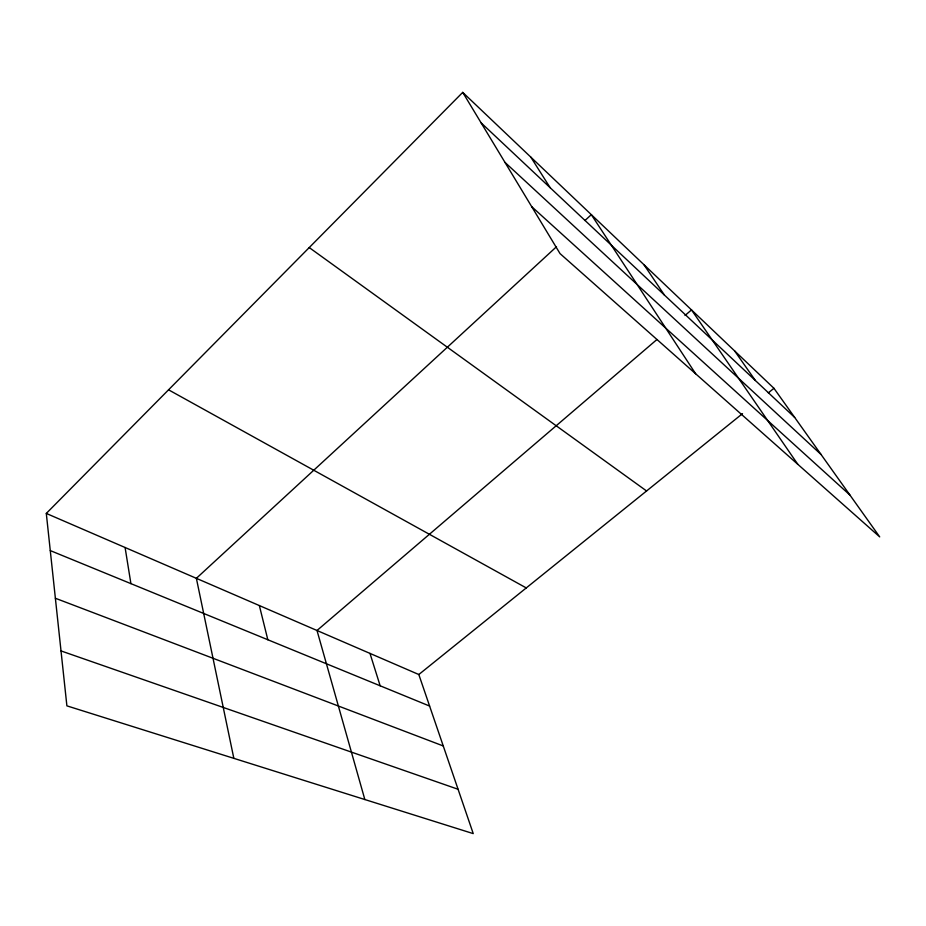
<?xml version="1.0" encoding="UTF-8"?>
<svg xmlns="http://www.w3.org/2000/svg" width="926" height="926" viewBox="0 0 926 926"><rect width="100%" height="100%" fill="white"/><g stroke="black" fill="none" stroke-linecap="round" stroke-linejoin="round"><path stroke-width="1.39" d="M46.3 513.432L418.818 674.522L473.244 833.62L66.892 705.855L46.3 513.432L462.722 92.38L773.951 388.307L879.7 536.883L560.033 253.597L462.722 92.38M556.491 246.733L196.37 578.322L233.838 758.348M584.989 220.492L591.32 214.658L695.658 373.791M656.87 339.576L317.005 630.49L364.844 799.543M685.008 315.477L691.514 309.921L797.83 464.331M418.818 674.522L742.525 413.633M768.337 392.832L773.951 388.307M61.012 650.92L458.069 789.265M55.375 598.254L443.253 745.951M50.282 550.588L429.618 706.063M168.555 389.823L526.257 587.929M309.238 247.578L646.568 490.965M531.709 206.672L849.906 495.028M504.983 162.386L821.049 454.492M481.115 122.845L794.682 417.441M734.642 350.931L755.373 380.517M643.975 264.72L664.393 295.035M530.795 157.107L550.171 187.723M369.983 653.397L380.158 685.796M259.349 605.558L267.834 639.762M125.091 547.497L130.913 583.646"/></g></svg>
